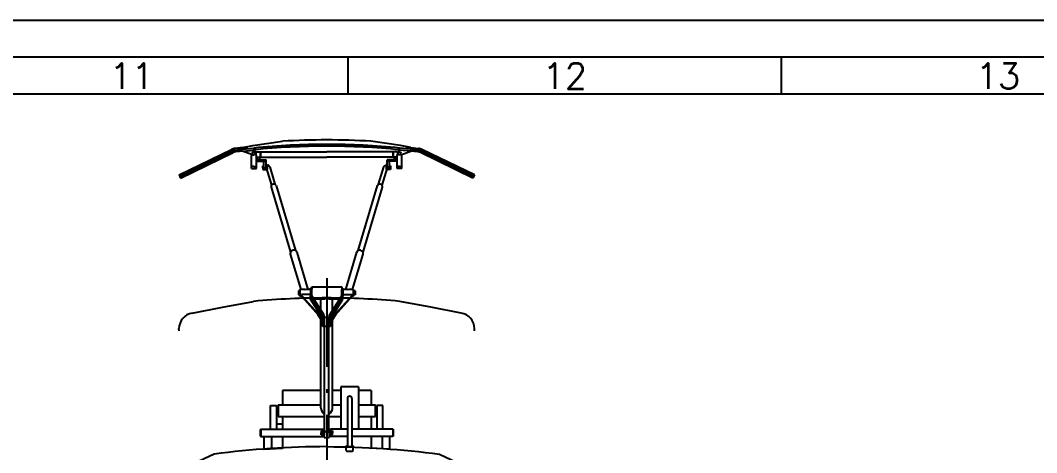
# Model space of a CAD drawing. Header units: millimetres. Extents: x 39 to 880, y 30 to 327.
# Drawn here: x 649.8 to 787.4, y 268.3 to 326.8 of the extents above; entities that cross this region are included whole.
import ezdxf
from ezdxf.enums import TextEntityAlignment as Align

# ---------------------------------------------------------------- set-up
doc = ezdxf.new("R2010")
doc.units = ezdxf.units.MM
doc.linetypes.add('ACAD_ISO10W100', pattern=[18.5, 12, -3, 0.5, -3])
doc.layers.add('AXE', color=1, linetype='ACAD_ISO10W100')
doc.layers.add('SUBTIRE', color=1, linetype='Continuous')
doc.styles.add('ISO', font='SIMPLEX.SHX')

# ---------------------------------------------------------------- blocks, each defined once
blk = doc.blocks.new('4A4')
at = {"color": 70}
for p, q in [((-185.96, 287), (-185.96, 292)), ((-127.32, 287), (-127.32, 292))]:
    blk.add_line(p, q, dxfattribs=at)
at = {"color": 240}
for points in [[(0, 0), (0, 297), (-841, 297), (-841, 0)], [(-5, 5), (-5, 292), (-836, 292), (-836, 5)]]:
    blk.add_lwpolyline(points, close=True, dxfattribs=at)
at = {"color": 70}
blk.add_lwpolyline([(-831, 287), (-831, 10), (-10, 10), (-10, 287)], close=True, dxfattribs=at)
at = {"color": 50, "style": 'ISO'}
for s, p in [('11', (-215.28, 289.48)), ('12', (-156.64, 289.48)), ('13', (-98, 289.48))]:
    blk.add_text(s, height=3.5, dxfattribs=at).set_placement(p, align=Align.MIDDLE)

msp = doc.modelspace()

# ---------------------------------------------------------------- linework, layer by layer
at = {"layer": 'AXE'}
msp.add_line((691.26, 291.93), (691.26, 203.13), dxfattribs=at)
at = {"layer": 'SUBTIRE'}
for p, q in [((680.46, 309.63), (678.86, 309.46)), ((679.86, 309.6), (678.86, 309.49)), ((679.86, 309.6), (681.27, 309.9)), ((679.86, 309.6), (679.86, 309.56)), ((680.46, 309.63), (680.48, 309.44)), ((681.27, 309.9), (685.27, 310.45)), ((701.25, 309.9), (697.25, 310.45)), ((702.66, 309.6), (701.25, 309.9)), ((702.06, 309.63), (702.04, 309.44)), ((702.06, 309.63), (703.66, 309.46)), ((702.66, 309.6), (703.67, 309.49)), ((702.66, 309.6), (702.66, 309.56)), ((671.26, 305.89), (678.38, 309.36)), ((671.28, 305.85), (678.39, 309.32)), ((671.37, 305.67), (678.48, 309.14)), ((671.47, 305.46), (678.59, 308.92)), ((679.83, 309.38), (681.39, 309.54)), ((679.87, 309.09), (679.83, 309.38)), ((679.86, 309.09), (681.42, 309.25)), ((681.21, 308.63), (679.86, 309.09)), ((681.09, 308.48), (681.14, 308.65)), ((681.09, 306.78), (681.09, 308.48)), ((681.21, 308.63), (681.41, 308.63)), ((681.42, 309.25), (681.38, 309.53)), ((681.42, 309.25), (681.6, 309.06)), ((681.6, 308.89), (681.6, 309.06)), ((681.74, 308.48), (681.6, 308.89)), ((681.66, 309.02), (681.66, 308.71)), ((681.66, 309.02), (691.26, 309.02)), ((681.74, 306.78), (681.74, 308.48)), ((681.74, 308.32), (691.26, 308.32)), ((681.85, 308.32), (681.85, 307.93)), ((682.15, 308.32), (682.15, 307.77)), ((682.26, 309.02), (682.26, 308.32)), ((682.3, 309.02), (682.3, 308.32)), ((700.86, 309.02), (691.26, 309.02)), ((700.79, 308.32), (691.26, 308.32)), ((700.22, 309.02), (700.22, 308.32)), ((700.26, 309.02), (700.26, 308.32)), ((700.37, 308.32), (700.37, 307.77)), ((700.67, 308.32), (700.67, 307.93)), ((700.79, 308.48), (700.92, 308.89)), ((700.79, 306.78), (700.79, 308.48)), ((700.86, 309.02), (700.86, 308.71)), ((701.11, 309.25), (700.92, 309.06)), ((700.92, 308.89), (700.92, 309.06)), ((701.11, 309.25), (701.14, 309.53)), ((702.66, 309.09), (701.11, 309.25)), ((701.31, 308.63), (701.11, 308.63)), ((702.69, 309.38), (701.13, 309.54)), ((701.31, 308.63), (702.66, 309.09)), ((701.44, 308.48), (701.38, 308.65)), ((701.44, 306.78), (701.44, 308.48)), ((702.66, 309.09), (702.69, 309.38)), ((711.05, 305.46), (703.94, 308.92)), ((711.16, 305.67), (704.04, 309.14)), ((711.24, 305.85), (704.13, 309.32)), ((711.26, 305.89), (704.15, 309.36)), ((681.41, 307.03), (681.09, 307.03)), ((681.41, 307.03), (681.74, 307.03)), ((681.74, 307.93), (683.06, 307.93)), ((681.74, 307.77), (683.06, 307.77)), ((682.61, 306.87), (682.61, 307.12)), ((682.61, 307.12), (682.61, 306.62)), ((682.61, 307.12), (682.76, 307.12)), ((682.76, 306.87), (682.76, 307.77)), ((682.76, 306.87), (683.06, 306.87)), ((683.06, 307), (683.06, 307.93)), ((683.12, 307.12), (683.06, 307.12)), ((683.21, 307.12), (683.12, 307.12)), ((683.21, 307.12), (683.21, 306.62)), ((699.31, 307.12), (699.31, 306.62)), ((699.31, 307.12), (699.4, 307.12)), ((699.4, 307.12), (699.46, 307.12)), ((700.79, 307.93), (699.46, 307.93)), ((699.46, 307), (699.46, 307.93)), ((699.76, 307.77), (699.46, 307.77)), ((699.46, 307), (699.46, 306.87)), ((699.76, 306.87), (699.47, 306.87)), ((700.79, 307.77), (699.76, 307.77)), ((699.76, 306.87), (699.76, 307.77)), ((699.91, 307.12), (699.76, 307.12)), ((699.91, 306.87), (699.91, 307.12)), ((699.91, 307.12), (699.91, 306.62)), ((701.11, 307.03), (700.79, 307.03)), ((701.11, 307.03), (701.44, 307.03)), ((671.26, 305.89), (671.47, 305.46)), ((681.09, 306.78), (681.74, 306.78)), ((682.61, 306.62), (683.13, 306.62)), ((683.13, 306.62), (683.21, 306.62)), ((699.39, 306.62), (699.31, 306.62)), ((699.91, 306.62), (699.39, 306.62)), ((701.44, 306.78), (700.79, 306.78)), ((711.26, 305.89), (711.05, 305.46)), ((673.05, 287.21), (677.16, 287.99)), ((677.16, 287.99), (681.36, 288.79)), ((705.36, 287.99), (701.16, 288.79)), ((709.47, 287.21), (705.36, 287.99)), ((671.26, 284.78), (671.25, 285.1)), ((711.26, 284.78), (711.27, 285.1)), ((685.26, 276.73), (685.26, 274.79)), ((690.46, 276.73), (685.26, 276.73)), ((693.16, 276.73), (692.06, 276.73)), ((695.56, 277.22), (693.16, 277.22)), ((693.16, 277.22), (693.16, 271.49)), ((695.56, 277.22), (695.56, 273.58)), ((697.26, 276.73), (695.56, 276.73)), ((697.26, 276.73), (697.26, 274.79)), ((694.06, 275.64), (694.06, 269.19)), ((694.66, 275.64), (694.66, 269.19)), ((685.26, 273.19), (685.26, 271.49)), ((695.56, 273.58), (695.56, 271.49)), ((697.26, 273.19), (697.26, 271.49)), ((682.26, 271.45), (682.32, 271.45)), ((682.26, 271.45), (682.26, 270.53)), ((682.32, 271.49), (682.32, 271.41)), ((682.32, 271.49), (690.69, 271.49)), ((682.32, 271.41), (682.32, 270.57)), ((694.06, 271.49), (691.83, 271.49)), ((697.02, 271.49), (694.66, 271.49)), ((700.2, 271.49), (697.02, 271.49)), ((700.2, 271.49), (700.2, 271.41)), ((700.26, 271.45), (700.2, 271.45)), ((700.2, 271.41), (700.2, 270.57)), ((700.26, 271.45), (700.26, 270.53)), ((682.26, 270.53), (682.32, 270.53)), ((682.32, 270.57), (682.32, 270.49)), ((682.32, 270.49), (690.91, 270.49)), ((682.76, 270.49), (682.76, 268.78)), ((683.76, 270.49), (683.76, 268.85)), ((685.26, 270.49), (685.26, 268.94)), ((694.06, 270.49), (691.61, 270.49)), ((699.66, 270.49), (694.66, 270.49)), ((697.26, 270.49), (697.26, 268.94)), ((698.76, 270.49), (698.76, 268.85)), ((700.2, 270.49), (699.66, 270.49)), ((699.76, 270.49), (699.76, 268.78)), ((700.2, 270.57), (700.2, 270.49)), ((700.26, 270.53), (700.2, 270.53)), ((682.76, 268.78), (685.26, 268.94)), ((693.88, 268.59), (693.88, 269.19)), ((694.84, 268.59), (694.84, 269.19)), ((699.76, 268.78), (697.26, 268.94))]:
    msp.add_line(p, q, dxfattribs=at)
at = {"layer": 'SUBTIRE', "extrusion": (7.34764e-16, 1, -1.83691e-16)}
for p, q in [((683.06, 306.87), (683.76, 304.49)), ((683.06, 306.87), (683.76, 304.49)), ((683.54, 306.98), (684.24, 304.64)), ((683.54, 306.98), (684.24, 304.64)), ((698.28, 304.64), (698.98, 306.98)), ((698.28, 304.64), (698.98, 306.98)), ((698.76, 304.49), (699.47, 306.87)), ((698.76, 304.49), (699.47, 306.87)), ((683.73, 304.26), (686.35, 295.45)), ((683.73, 304.26), (686.35, 295.45)), ((684.4, 304.46), (687.03, 295.65)), ((684.4, 304.46), (687.03, 295.65)), ((695.5, 295.65), (698.12, 304.46)), ((695.5, 295.65), (698.12, 304.46)), ((696.17, 295.45), (698.79, 304.26)), ((696.17, 295.45), (698.79, 304.26)), ((686.33, 295.18), (687.76, 290.39)), ((686.33, 295.18), (687.76, 290.39)), ((687.19, 295.44), (688.7, 290.39)), ((687.19, 295.44), (688.7, 290.39)), ((693.83, 290.39), (695.33, 295.44)), ((693.83, 290.39), (695.33, 295.44)), ((694.76, 290.39), (696.19, 295.18)), ((694.76, 290.39), (696.19, 295.18)), ((687.62, 290.37), (687.64, 290.39)), ((687.62, 290.37), (687.64, 290.39)), ((687.62, 289.74), (687.62, 290.37)), ((687.62, 289.74), (687.62, 290.37)), ((687.64, 289.73), (687.64, 290.39)), ((687.64, 289.73), (687.64, 290.39)), ((687.64, 289.73), (687.64, 290.39)), ((687.64, 289.73), (687.64, 290.39)), ((688.11, 290.39), (687.64, 290.39)), ((688.11, 290.39), (687.64, 290.39)), ((689.06, 290.39), (688.55, 290.39)), ((689.06, 290.39), (688.55, 290.39)), ((689.06, 290.42), (689.06, 290.56)), ((689.06, 290.56), (689.22, 290.56)), ((689.06, 290.42), (689.06, 290.56)), ((689.06, 290.56), (689.22, 290.56)), ((689.06, 290.42), (689.06, 289.52)), ((689.06, 290.42), (689.06, 289.52)), ((689.22, 290.56), (689.22, 290.42)), ((689.22, 290.56), (689.22, 290.42)), ((689.22, 289.54), (689.22, 290.42)), ((689.22, 289.54), (689.22, 290.42)), ((689.24, 290.74), (693.28, 290.74)), ((689.24, 290.74), (693.28, 290.74)), ((689.24, 290.34), (689.24, 290.74)), ((689.24, 290.34), (689.24, 290.74)), ((689.24, 289.51), (689.24, 290.34)), ((689.24, 289.51), (689.24, 290.34)), ((693.28, 290.74), (693.28, 290.34)), ((693.28, 290.74), (693.28, 290.34)), ((693.28, 290.34), (693.28, 289.51)), ((693.28, 290.34), (693.28, 289.51)), ((693.3, 290.56), (693.3, 290.42)), ((693.3, 290.56), (693.46, 290.56)), ((693.3, 290.56), (693.3, 290.42)), ((693.3, 290.56), (693.46, 290.56)), ((693.3, 289.54), (693.3, 290.42)), ((693.3, 289.54), (693.3, 290.42)), ((693.46, 290.42), (693.46, 290.56)), ((693.46, 290.42), (693.46, 290.56)), ((693.46, 290.42), (693.46, 289.52)), ((693.46, 290.42), (693.46, 289.52)), ((693.97, 290.39), (693.46, 290.39)), ((693.97, 290.39), (693.46, 290.39)), ((694.88, 290.39), (694.41, 290.39)), ((694.88, 290.39), (694.41, 290.39)), ((694.9, 290.37), (694.88, 290.39)), ((694.9, 290.37), (694.88, 290.39)), ((694.88, 289.73), (694.88, 290.39)), ((694.88, 289.73), (694.88, 290.39)), ((694.88, 289.73), (694.88, 290.39)), ((694.88, 289.73), (694.88, 290.39)), ((694.9, 289.74), (694.9, 290.37)), ((694.9, 289.74), (694.9, 290.37)), ((687.62, 290.22), (687.42, 290.22)), ((687.42, 290.22), (687.42, 290.08)), ((687.62, 290.22), (687.42, 290.22)), ((687.42, 290.22), (687.42, 290.08)), ((687.62, 290.08), (687.42, 290.08)), ((687.42, 290.08), (687.42, 289.8)), ((687.62, 290.08), (687.42, 290.08)), ((687.42, 290.08), (687.42, 289.8)), ((687.62, 289.8), (687.42, 289.8)), ((687.42, 289.8), (687.42, 289.67)), ((687.62, 289.8), (687.42, 289.8)), ((687.42, 289.8), (687.42, 289.67)), ((687.62, 289.67), (687.42, 289.67)), ((687.62, 289.67), (687.42, 289.67)), ((687.62, 289.51), (687.62, 289.74)), ((687.62, 289.51), (687.62, 289.74)), ((687.62, 289.51), (687.64, 289.49)), ((687.62, 289.51), (687.64, 289.49)), ((687.64, 289.49), (687.64, 289.73)), ((687.64, 289.49), (687.64, 289.73)), ((687.64, 289.49), (687.64, 289.73)), ((687.64, 289.49), (687.64, 289.73)), ((687.82, 289.49), (687.64, 289.49)), ((687.82, 289.49), (687.64, 289.49)), ((689.06, 289.72), (687.82, 289.72)), ((689.06, 289.72), (687.82, 289.72)), ((687.82, 289.72), (687.82, 289.59)), ((687.82, 289.72), (687.82, 289.59)), ((687.82, 289.59), (690.54, 286.6)), ((687.82, 289.59), (690.54, 286.6)), ((687.82, 289.47), (687.82, 289.59)), ((687.82, 289.47), (687.82, 289.59)), ((687.82, 289.47), (690.54, 286.47)), ((687.82, 289.47), (690.54, 286.47)), ((689.06, 289.52), (690.73, 286.88)), ((689.06, 289.52), (690.73, 286.88)), ((689.06, 289.1), (689.06, 289.52)), ((689.06, 289.1), (689.06, 289.52)), ((690.63, 286.62), (689.06, 289.1)), ((690.63, 286.62), (689.06, 289.1)), ((690.89, 286.9), (689.22, 289.54)), ((690.89, 286.9), (689.22, 289.54)), ((689.47, 289.14), (690.86, 289.14)), ((689.47, 289.14), (690.86, 289.14)), ((690.46, 287.58), (690.46, 289.14)), ((690.46, 287.58), (690.46, 289.14)), ((691.63, 286.9), (693.3, 289.54)), ((691.63, 286.9), (693.3, 289.54)), ((691.66, 289.14), (693.05, 289.14)), ((691.66, 289.14), (693.05, 289.14)), ((693.46, 289.52), (691.79, 286.88)), ((693.46, 289.52), (691.79, 286.88)), ((691.89, 286.62), (693.46, 289.1)), ((691.89, 286.62), (693.46, 289.1)), ((694.7, 289.59), (691.98, 286.6)), ((694.7, 289.59), (691.98, 286.6)), ((694.7, 289.47), (691.98, 286.47)), ((694.7, 289.47), (691.98, 286.47)), ((692.06, 287.58), (692.06, 289.14)), ((692.06, 287.58), (692.06, 289.14)), ((693.46, 289.72), (694.7, 289.72)), ((693.46, 289.72), (694.7, 289.72)), ((693.46, 289.1), (693.46, 289.52)), ((693.46, 289.1), (693.46, 289.52)), ((694.7, 289.72), (694.7, 289.59)), ((694.7, 289.72), (694.7, 289.59)), ((694.7, 289.47), (694.7, 289.59)), ((694.7, 289.47), (694.7, 289.59)), ((694.88, 289.49), (694.7, 289.49)), ((694.88, 289.49), (694.7, 289.49)), ((694.88, 289.49), (694.88, 289.73)), ((694.88, 289.49), (694.88, 289.73)), ((694.88, 289.49), (694.88, 289.73)), ((694.88, 289.49), (694.88, 289.73)), ((694.9, 289.51), (694.88, 289.49)), ((694.9, 289.51), (694.88, 289.49)), ((695.1, 290.22), (694.9, 290.22)), ((695.1, 290.22), (694.9, 290.22)), ((695.1, 290.08), (694.9, 290.08)), ((695.1, 290.08), (694.9, 290.08)), ((695.1, 289.8), (694.9, 289.8)), ((695.1, 289.8), (694.9, 289.8)), ((694.9, 289.51), (694.9, 289.74)), ((694.9, 289.51), (694.9, 289.74)), ((695.1, 289.67), (694.9, 289.67)), ((695.1, 289.67), (694.9, 289.67)), ((695.1, 290.22), (695.1, 290.08)), ((695.1, 290.22), (695.1, 290.08)), ((695.1, 290.08), (695.1, 289.8)), ((695.1, 290.08), (695.1, 289.8)), ((695.1, 289.8), (695.1, 289.67)), ((695.1, 289.8), (695.1, 289.67)), ((690.03, 287.04), (690.53, 286.24)), ((690.03, 287.04), (690.53, 286.24)), ((690.46, 274.39), (690.46, 286.35)), ((690.46, 274.39), (690.46, 286.35)), ((690.73, 286.31), (690.53, 286.31)), ((690.53, 286.31), (690.53, 286.17)), ((690.73, 286.31), (690.53, 286.31)), ((690.53, 286.31), (690.53, 286.17)), ((690.54, 286.6), (690.63, 286.62)), ((690.54, 286.6), (690.63, 286.62)), ((690.54, 286.47), (690.54, 286.6)), ((690.54, 286.47), (690.54, 286.6)), ((690.54, 286.47), (690.63, 286.5)), ((690.54, 286.47), (690.63, 286.5)), ((690.63, 286.5), (690.63, 286.62)), ((690.63, 286.5), (690.63, 286.62)), ((690.73, 286.88), (690.73, 286.51)), ((690.73, 286.88), (690.73, 286.51)), ((690.73, 285.41), (690.73, 286.51)), ((690.73, 285.41), (690.73, 286.51)), ((690.89, 286.51), (690.89, 286.9)), ((690.89, 286.51), (690.89, 286.9)), ((690.89, 286.51), (690.89, 285.41)), ((690.89, 286.51), (690.89, 285.41)), ((690.91, 286.63), (691.61, 286.63)), ((690.91, 286.63), (691.61, 286.63)), ((690.91, 286.63), (690.91, 285.43)), ((690.91, 286.63), (690.91, 285.43)), ((691.61, 285.43), (691.61, 286.63)), ((691.61, 285.43), (691.61, 286.63)), ((691.63, 286.51), (691.63, 286.9)), ((691.63, 286.51), (691.63, 286.9)), ((691.63, 286.51), (691.63, 285.41)), ((691.63, 286.51), (691.63, 285.41)), ((691.79, 286.88), (691.79, 286.51)), ((691.79, 286.88), (691.79, 286.51)), ((691.79, 285.41), (691.79, 286.51)), ((691.79, 285.41), (691.79, 286.51)), ((691.99, 286.31), (691.79, 286.31)), ((691.99, 286.31), (691.79, 286.31)), ((691.98, 286.6), (691.89, 286.62)), ((691.89, 286.5), (691.89, 286.62)), ((691.98, 286.6), (691.89, 286.62)), ((691.89, 286.5), (691.89, 286.62)), ((691.98, 286.47), (691.89, 286.5)), ((691.98, 286.47), (691.89, 286.5)), ((691.98, 286.47), (691.98, 286.6)), ((691.98, 286.47), (691.98, 286.6)), ((692.49, 287.04), (691.99, 286.24)), ((692.49, 287.04), (691.99, 286.24)), ((691.99, 286.31), (691.99, 286.17)), ((691.99, 286.31), (691.99, 286.17)), ((692.06, 274.39), (692.06, 286.35)), ((692.06, 274.39), (692.06, 286.35)), ((690.73, 286.17), (690.53, 286.17)), ((690.73, 286.17), (690.53, 286.17)), ((690.53, 286.17), (690.53, 285.89)), ((690.53, 286.17), (690.53, 285.89)), ((690.73, 285.89), (690.53, 285.89)), ((690.53, 285.89), (690.53, 285.75)), ((690.73, 285.89), (690.53, 285.89)), ((690.53, 285.89), (690.53, 285.75)), ((690.73, 285.75), (690.53, 285.75)), ((690.73, 285.75), (690.53, 285.75)), ((690.89, 285.41), (690.73, 285.41)), ((690.89, 285.41), (690.73, 285.41)), ((690.91, 285.43), (691.61, 285.43)), ((690.91, 285.43), (691.61, 285.43)), ((690.96, 271.38), (690.96, 285.43)), ((690.96, 271.38), (690.96, 285.43)), ((691.56, 271.38), (691.56, 285.43)), ((691.56, 271.38), (691.56, 285.43)), ((691.79, 285.41), (691.63, 285.41)), ((691.79, 285.41), (691.63, 285.41)), ((691.99, 286.17), (691.79, 286.17)), ((691.99, 286.17), (691.79, 286.17)), ((691.99, 285.89), (691.79, 285.89)), ((691.99, 285.89), (691.79, 285.89)), ((691.99, 285.75), (691.79, 285.75)), ((691.99, 285.75), (691.79, 285.75)), ((691.99, 286.17), (691.99, 285.89)), ((691.99, 286.17), (691.99, 285.89)), ((691.99, 285.89), (691.99, 285.75)), ((691.99, 285.89), (691.99, 285.75)), ((683.66, 271.49), (683.66, 274.69)), ((683.66, 271.49), (683.66, 274.69)), ((683.66, 274.69), (684.46, 274.69)), ((683.66, 274.69), (684.46, 274.69)), ((684.46, 274.69), (684.46, 271.49)), ((684.46, 274.69), (684.46, 271.49)), ((684.68, 274.79), (684.68, 273.19)), ((684.68, 274.79), (684.68, 273.19)), ((684.68, 274.79), (690.46, 274.79)), ((684.68, 274.79), (690.46, 274.79)), ((692.06, 274.79), (693.16, 274.79)), ((692.06, 274.79), (693.16, 274.79)), ((695.56, 274.79), (697.84, 274.79)), ((695.56, 274.79), (697.84, 274.79)), ((697.84, 273.19), (697.84, 274.79)), ((697.84, 273.19), (697.84, 274.79)), ((698.86, 274.69), (698.06, 274.69)), ((698.86, 274.69), (698.06, 274.69)), ((698.06, 274.69), (698.06, 271.49)), ((698.06, 274.69), (698.06, 271.49)), ((698.86, 271.49), (698.86, 274.69)), ((698.86, 271.49), (698.86, 274.69)), ((684.68, 273.19), (690.96, 273.19)), ((684.68, 273.19), (690.96, 273.19)), ((691.56, 273.19), (693.16, 273.19)), ((691.56, 273.19), (693.16, 273.19)), ((695.56, 273.19), (695.83, 273.19)), ((695.56, 273.19), (695.83, 273.19)), ((695.83, 273.19), (697.84, 273.19)), ((696.32, 273.19), (697.84, 273.19)), ((690.69, 271.27), (690.49, 271.27)), ((690.49, 271.27), (690.49, 271.13)), ((690.69, 271.27), (690.49, 271.27)), ((690.49, 271.27), (690.49, 271.13)), ((690.69, 271.13), (690.49, 271.13)), ((690.49, 271.13), (690.49, 270.99)), ((690.69, 271.13), (690.49, 271.13)), ((690.49, 271.13), (690.49, 271.09)), ((690.69, 271.49), (690.89, 271.49)), ((690.69, 271.29), (690.69, 271.49)), ((690.69, 271.49), (690.89, 271.49)), ((690.69, 271.29), (690.69, 271.49)), ((690.69, 271.29), (690.89, 271.29)), ((690.69, 270.99), (690.69, 271.29)), ((690.69, 271.29), (690.89, 271.29)), ((690.69, 271.09), (690.69, 271.29)), ((690.91, 271.49), (690.89, 271.49)), ((690.89, 271.29), (690.89, 271.49)), ((690.91, 271.49), (690.89, 271.49)), ((690.89, 271.29), (690.89, 271.49)), ((690.89, 270.99), (690.89, 271.29)), ((690.89, 271.09), (690.89, 271.29)), ((690.91, 271.59), (690.91, 270.99)), ((690.91, 271.59), (690.96, 271.59)), ((690.91, 271.59), (690.91, 271.09)), ((690.91, 271.59), (690.96, 271.59)), ((691.56, 271.59), (691.61, 271.59)), ((691.56, 271.59), (691.61, 271.59)), ((691.61, 270.99), (691.61, 271.59)), ((691.61, 271.09), (691.61, 271.59)), ((691.63, 271.49), (691.61, 271.49)), ((691.63, 271.49), (691.61, 271.49)), ((691.63, 271.49), (691.83, 271.49)), ((691.63, 271.29), (691.63, 271.49)), ((691.63, 271.49), (691.83, 271.49)), ((691.63, 271.29), (691.63, 271.49)), ((691.63, 271.29), (691.83, 271.29)), ((691.63, 270.99), (691.63, 271.29)), ((691.63, 271.29), (691.83, 271.29)), ((691.63, 271.09), (691.63, 271.29)), ((691.83, 271.29), (691.83, 271.49)), ((691.83, 271.29), (691.83, 271.49)), ((691.83, 270.99), (691.83, 271.29)), ((691.83, 271.09), (691.83, 271.29)), ((692.03, 271.27), (691.83, 271.27)), ((692.03, 271.27), (691.83, 271.27)), ((692.03, 271.13), (691.83, 271.13)), ((692.03, 271.13), (691.83, 271.13)), ((692.03, 271.27), (692.03, 271.13)), ((692.03, 271.27), (692.03, 271.13)), ((692.03, 271.13), (692.03, 270.99)), ((692.03, 271.13), (692.03, 271.09))]:
    msp.add_line(p, q, dxfattribs=at)
at = {"layer": 'SUBTIRE', "extrusion": (-2.44921e-16, -1, -1.83691e-16)}
for p, q in [((690.49, 270.85), (690.49, 270.99)), ((690.49, 270.85), (690.49, 270.9)), ((690.69, 270.85), (690.49, 270.85)), ((690.49, 270.72), (690.49, 270.85)), ((690.69, 270.85), (690.49, 270.85)), ((690.49, 270.72), (690.49, 270.85)), ((690.69, 270.72), (690.49, 270.72)), ((690.69, 270.72), (690.49, 270.72)), ((690.69, 270.99), (690.69, 270.69)), ((690.69, 270.89), (690.69, 270.69)), ((690.69, 270.69), (690.89, 270.69)), ((690.69, 270.69), (690.89, 270.69)), ((690.69, 270.69), (690.69, 270.49)), ((690.69, 270.69), (690.69, 270.49)), ((690.89, 270.99), (690.89, 270.69)), ((690.91, 270.39), (690.91, 270.99)), ((690.91, 270.39), (690.91, 270.89)), ((690.91, 270.39), (691.61, 270.39)), ((691.61, 270.99), (691.61, 270.39)), ((691.61, 270.89), (691.61, 270.39)), ((691.63, 270.99), (691.63, 270.69)), ((691.63, 270.69), (691.83, 270.69)), ((691.63, 270.69), (691.83, 270.69)), ((691.83, 270.99), (691.83, 270.69)), ((691.83, 270.89), (691.83, 270.69)), ((692.03, 270.85), (691.83, 270.85)), ((692.03, 270.85), (691.83, 270.85)), ((692.03, 270.72), (691.83, 270.72)), ((692.03, 270.72), (691.83, 270.72)), ((691.83, 270.69), (691.83, 270.49)), ((691.83, 270.69), (691.83, 270.49)), ((692.03, 270.85), (692.03, 270.99)), ((692.03, 270.85), (692.03, 270.9)), ((692.03, 270.72), (692.03, 270.85)), ((692.03, 270.72), (692.03, 270.85))]:
    msp.add_line(p, q, dxfattribs=at)
at = {"layer": 'SUBTIRE'}
for points in [[(691.26, 269.13, 0.032974), (676.01, 268.12), (671.1, 265.83, 0.267949), (670.24, 264.6), (669.38, 254.36)], [(691.26, 269.13, -0.032974), (706.51, 268.12), (711.42, 265.83, -0.267949), (712.28, 264.6), (715.16, 230.53), (713.41, 209.33)]]:
    msp.add_lwpolyline(points, format="xyb", dxfattribs=at)
for centre in [(681.41, 308.83), (701.11, 308.83)]:
    msp.add_circle(centre, 0.2, dxfattribs=at)
for centre, radius, start, end in [((691.26, 210.63), 99.4, 90, 95.7007), ((691.26, 210.63), 99.16, 90, 95.7007), ((691.26, 210.63), 100, 90, 93.4341), ((691.26, 210.63), 100, 86.5659, 90), ((691.26, 210.63), 99.4, 84.2993, 90), ((691.26, 210.63), 99.16, 84.2993, 90), ((679.01, 308.05), 1.45, 96.151, 115.9892), ((679.01, 308.05), 1.41, 96.151, 115.9892), ((679.01, 308.05), 1.21, 96.151, 115.9892), ((679.01, 308.05), 0.97, 96.151, 115.9892), ((672.17, 365.69), 56.83, 276.7745, 277.7473), ((691.26, 210.63), 99.16, 96.601, 97.1567), ((691.26, 210.63), 99.16, 82.8433, 83.399), ((710.35, 365.69), 56.83, 262.2527, 263.2255), ((703.51, 308.05), 0.97, 64.0108, 83.849), ((703.51, 308.05), 1.21, 64.0108, 83.849), ((703.51, 308.05), 1.41, 64.0108, 83.849), ((703.51, 308.05), 1.45, 64.0108, 83.849), ((691.26, 184.25), 105, 90, 95.4102), ((691.26, 184.25), 105, 84.5898, 90), ((673.43, 285.06), 2.18, 99.9807, 178.9246), ((709.09, 285.06), 2.18, 1.0754, 80.0193), ((694.36, 275.64), 0.3, 0, 180), ((691.26, 156.35), 116, 92.9649, 93.3606)]:
    msp.add_arc(centre, radius, start, end, dxfattribs=at)
for centre, major_axis, ratio, start_param, end_param in [((684.06, 304.36), (-0.335, -0.1), 0.870423, -3.141593, -0.253892), ((684.06, 304.36), (-0.335, -0.1), 0.870423, -3.141593, -0.253892), ((684.06, 304.36), (-0.335, -0.1), 0.870423, -3.141593, -0.253892), ((684.06, 304.36), (-0.335, -0.1), 0.870423, -3.141593, -0.253892), ((684.06, 304.36), (-0.335, -0.1), 0.870423, -0.253892, 0), ((684.06, 304.36), (-0.335, -0.1), 0.870423, -0.253892, 0), ((684.06, 304.36), (-0.335, -0.1), 0.870423, -0.253892, 0), ((684.06, 304.36), (-0.335, -0.1), 0.870423, -0.253892, 0), ((698.46, 304.36), (0.335, -0.1), 0.870423, 0.253892, 3.141593), ((698.46, 304.36), (0.335, -0.1), 0.870423, 0.253892, 3.141593), ((698.46, 304.36), (0.335, -0.1), 0.870423, 0.253892, 3.141593), ((698.46, 304.36), (0.335, -0.1), 0.870423, 0.253892, 3.141593), ((698.46, 304.36), (0.335, -0.1), 0.870423, 0, 0.253892), ((698.46, 304.36), (0.335, -0.1), 0.870423, 0, 0.253892), ((698.46, 304.36), (0.335, -0.1), 0.870423, 0, 0.253892), ((698.46, 304.36), (0.335, -0.1), 0.870423, 0, 0.253892), ((686.76, 295.31), (-0.431, -0.129), 0.870423, -3.141593, -0.253892), ((686.76, 295.31), (-0.431, -0.129), 0.870423, -3.141593, -0.253892), ((686.76, 295.31), (-0.431, -0.129), 0.870423, -3.141593, -0.253892), ((686.76, 295.31), (-0.431, -0.129), 0.870423, -3.141593, -0.253892), ((686.76, 295.31), (-0.431, -0.129), 0.870423, -0.253892, 0), ((686.76, 295.31), (-0.431, -0.129), 0.870423, -0.253892, 0), ((686.76, 295.31), (-0.431, -0.129), 0.870423, -0.253892, 0), ((686.76, 295.31), (-0.431, -0.129), 0.870423, -0.253892, 0), ((695.76, 295.31), (0.431, -0.129), 0.870423, 0.253892, 3.141593), ((695.76, 295.31), (0.431, -0.129), 0.870423, 0.253892, 3.141593), ((695.76, 295.31), (0.431, -0.129), 0.870423, 0.253892, 3.141593), ((695.76, 295.31), (0.431, -0.129), 0.870423, 0.253892, 3.141593), ((695.76, 295.31), (0.431, -0.129), 0.870423, 0, 0.253892), ((695.76, 295.31), (0.431, -0.129), 0.870423, 0, 0.253892), ((695.76, 295.31), (0.431, -0.129), 0.870423, 0, 0.253892), ((695.76, 295.31), (0.431, -0.129), 0.870423, 0, 0.253892), ((688.36, 289.94), (0.475, -0.354), 0.583275, 1.980901, 2.477596), ((688.36, 289.94), (0.475, -0.354), 0.583275, 1.980901, 2.477596), ((688.36, 289.94), (0.475, -0.354), 0.583275, 1.980901, 2.477596), ((688.36, 289.94), (0.475, -0.354), 0.583275, 1.980901, 2.477596), ((688.36, 289.94), (-0.308, -0.413), 0.583275, -2.731488, -2.234793), ((688.36, 289.94), (-0.308, -0.413), 0.583275, -2.731488, -2.234793), ((688.36, 289.94), (-0.308, -0.413), 0.583275, -2.731488, -2.234793), ((688.36, 289.94), (-0.308, -0.413), 0.583275, -2.731488, -2.234793), ((694.16, 289.94), (0.308, -0.413), 0.583275, 2.234793, 2.731488), ((694.16, 289.94), (0.308, -0.413), 0.583275, 2.234793, 2.731488), ((694.16, 289.94), (0.308, -0.413), 0.583275, 2.234793, 2.731488), ((694.16, 289.94), (0.308, -0.413), 0.583275, 2.234793, 2.731488), ((694.16, 289.94), (-0.475, -0.354), 0.583275, -2.477596, -1.980901), ((694.16, 289.94), (-0.475, -0.354), 0.583275, -2.477596, -1.980901), ((694.16, 289.94), (-0.475, -0.354), 0.583275, -2.477596, -1.980901), ((694.16, 289.94), (-0.475, -0.354), 0.583275, -2.477596, -1.980901), ((691.26, 289.94), (-0.693, -0.693), 0.57735, 0.523599, 1.047198), ((691.26, 289.94), (-0.693, -0.693), 0.57735, 0.523599, 1.047198), ((691.26, 289.94), (0.693, -0.693), 0.57735, -1.047198, -0.523599), ((691.26, 289.94), (0.693, -0.693), 0.57735, -1.047198, -0.523599), ((691.26, 273.99), (0.693, -0.693), 0.57735, -2.617994, -1.431594), ((691.26, 273.99), (0.693, -0.693), 0.57735, -2.617994, -1.431594), ((691.26, 273.99), (-0.693, -0.693), 0.57735, 1.431594, 2.617994), ((691.26, 273.99), (-0.693, -0.693), 0.57735, 1.431594, 2.617994), ((694.36, 269.19), (0.48, 0), 0.166667, 2.245928, 7.17885), ((694.36, 268.59), (0.48, 0), 0.166667, 3.141593, 6.283185), ((694.36, 269.19), (0.3, 0), 0.166667, 3.141593, 6.283185)]:
    msp.add_ellipse(centre, major_axis=major_axis, ratio=ratio, start_param=start_param, end_param=end_param, dxfattribs=at)
for points, knots in [([(683.28, 307.21), (683.27, 307.21), (683.26, 307.21), (683.25, 307.21), (683.24, 307.2), (683.21, 307.2), (683.2, 307.19), (683.17, 307.17), (683.16, 307.16), (683.14, 307.13), (683.13, 307.12), (683.11, 307.09), (683.1, 307.08), (683.08, 307.05), (683.07, 307.03), (683.06, 307), (683.06, 306.98), (683.05, 306.95), (683.05, 306.93), (683.05, 306.9), (683.05, 306.89), (683.05, 306.87), (683.05, 306.87), (683.06, 306.87)], [0, 0, 0, 0, 1.280113, 1.280113, 2.560226, 2.560226, 5.120451, 5.120451, 7.680677, 7.680677, 10.240902, 10.240902, 12.767989, 12.767989, 15.295076, 15.295076, 17.822162, 17.822162, 20.349249, 20.349249, 22.876335, 22.876335, 23.477976, 23.477976, 23.477976, 23.477976]), ([(683.28, 307.21), (683.27, 307.21), (683.26, 307.21), (683.25, 307.21), (683.24, 307.2), (683.21, 307.2), (683.2, 307.19), (683.17, 307.17), (683.16, 307.16), (683.14, 307.13), (683.13, 307.12), (683.11, 307.09), (683.1, 307.08), (683.08, 307.05), (683.07, 307.03), (683.06, 307), (683.06, 306.98), (683.05, 306.95), (683.05, 306.93), (683.05, 306.9), (683.05, 306.89), (683.05, 306.87), (683.05, 306.87), (683.06, 306.87)], [0, 0, 0, 0, 1.280113, 1.280113, 2.560226, 2.560226, 5.120451, 5.120451, 7.680677, 7.680677, 10.240902, 10.240902, 12.767989, 12.767989, 15.295076, 15.295076, 17.822162, 17.822162, 20.349249, 20.349249, 22.876335, 22.876335, 23.477976, 23.477976, 23.477976, 23.477976]), ([(683.28, 307.21), (683.27, 307.21), (683.26, 307.21), (683.25, 307.21), (683.24, 307.2), (683.21, 307.2), (683.2, 307.19), (683.17, 307.17), (683.16, 307.16), (683.14, 307.13), (683.13, 307.12), (683.11, 307.09), (683.1, 307.08), (683.08, 307.05), (683.07, 307.03), (683.06, 307), (683.06, 306.98), (683.05, 306.95), (683.05, 306.93), (683.05, 306.9), (683.05, 306.89), (683.05, 306.87), (683.05, 306.87), (683.06, 306.87)], [0, 0, 0, 0, 1.280113, 1.280113, 2.560226, 2.560226, 5.120451, 5.120451, 7.680677, 7.680677, 10.240902, 10.240902, 12.767989, 12.767989, 15.295076, 15.295076, 17.822162, 17.822162, 20.349249, 20.349249, 22.876335, 22.876335, 23.477976, 23.477976, 23.477976, 23.477976]), ([(683.28, 307.21), (683.27, 307.21), (683.26, 307.21), (683.25, 307.21), (683.24, 307.2), (683.21, 307.2), (683.2, 307.19), (683.17, 307.17), (683.16, 307.16), (683.14, 307.13), (683.13, 307.12), (683.11, 307.09), (683.1, 307.08), (683.08, 307.05), (683.07, 307.03), (683.06, 307), (683.06, 306.98), (683.05, 306.95), (683.05, 306.93), (683.05, 306.9), (683.05, 306.89), (683.05, 306.87), (683.05, 306.87), (683.06, 306.87)], [0, 0, 0, 0, 1.280113, 1.280113, 2.560226, 2.560226, 5.120451, 5.120451, 7.680677, 7.680677, 10.240902, 10.240902, 12.767989, 12.767989, 15.295076, 15.295076, 17.822162, 17.822162, 20.349249, 20.349249, 22.876335, 22.876335, 23.477976, 23.477976, 23.477976, 23.477976]), ([(683.54, 306.98), (683.54, 306.99), (683.54, 307), (683.52, 307.03), (683.51, 307.05), (683.49, 307.08), (683.48, 307.09), (683.46, 307.12), (683.44, 307.13), (683.41, 307.15), (683.4, 307.17), (683.37, 307.18), (683.37, 307.19), (683.35, 307.19), (683.34, 307.2), (683.32, 307.2), (683.32, 307.21), (683.3, 307.21), (683.29, 307.21), (683.28, 307.21)], [65.572209, 65.572209, 65.572209, 65.572209, 67.573802, 67.573802, 70.16172, 70.16172, 72.749639, 72.749639, 75.586587, 75.586587, 78.423535, 78.423535, 79.842009, 79.842009, 81.260483, 81.260483, 82.678957, 82.678957, 84.097431, 84.097431, 84.097431, 84.097431]), ([(683.54, 306.98), (683.54, 306.99), (683.54, 307), (683.52, 307.03), (683.51, 307.05), (683.49, 307.08), (683.48, 307.09), (683.46, 307.12), (683.44, 307.13), (683.41, 307.15), (683.4, 307.17), (683.37, 307.18), (683.37, 307.19), (683.35, 307.19), (683.34, 307.2), (683.32, 307.2), (683.32, 307.21), (683.3, 307.21), (683.29, 307.21), (683.28, 307.21)], [65.572209, 65.572209, 65.572209, 65.572209, 67.573802, 67.573802, 70.16172, 70.16172, 72.749639, 72.749639, 75.586587, 75.586587, 78.423535, 78.423535, 79.842009, 79.842009, 81.260483, 81.260483, 82.678957, 82.678957, 84.097431, 84.097431, 84.097431, 84.097431]), ([(683.54, 306.98), (683.54, 306.99), (683.54, 307), (683.52, 307.03), (683.51, 307.05), (683.49, 307.08), (683.48, 307.09), (683.46, 307.12), (683.44, 307.13), (683.41, 307.15), (683.4, 307.17), (683.37, 307.18), (683.37, 307.19), (683.35, 307.19), (683.34, 307.2), (683.32, 307.2), (683.32, 307.21), (683.3, 307.21), (683.29, 307.21), (683.28, 307.21)], [65.572209, 65.572209, 65.572209, 65.572209, 67.573802, 67.573802, 70.16172, 70.16172, 72.749639, 72.749639, 75.586587, 75.586587, 78.423535, 78.423535, 79.842009, 79.842009, 81.260483, 81.260483, 82.678957, 82.678957, 84.097431, 84.097431, 84.097431, 84.097431]), ([(683.54, 306.98), (683.54, 306.99), (683.54, 307), (683.52, 307.03), (683.51, 307.05), (683.49, 307.08), (683.48, 307.09), (683.46, 307.12), (683.44, 307.13), (683.41, 307.15), (683.4, 307.17), (683.37, 307.18), (683.37, 307.19), (683.35, 307.19), (683.34, 307.2), (683.32, 307.2), (683.32, 307.21), (683.3, 307.21), (683.29, 307.21), (683.28, 307.21)], [65.572209, 65.572209, 65.572209, 65.572209, 67.573802, 67.573802, 70.16172, 70.16172, 72.749639, 72.749639, 75.586587, 75.586587, 78.423535, 78.423535, 79.842009, 79.842009, 81.260483, 81.260483, 82.678957, 82.678957, 84.097431, 84.097431, 84.097431, 84.097431]), ([(698.98, 306.98), (698.98, 306.99), (698.99, 307), (699, 307.03), (699.01, 307.05), (699.03, 307.08), (699.04, 307.09), (699.06, 307.12), (699.08, 307.13), (699.11, 307.15), (699.12, 307.17), (699.15, 307.18), (699.15, 307.19), (699.17, 307.19), (699.18, 307.2), (699.2, 307.2), (699.21, 307.21), (699.22, 307.21), (699.23, 307.21), (699.25, 307.21), (699.26, 307.21), (699.28, 307.21), (699.28, 307.2), (699.31, 307.2), (699.32, 307.19), (699.35, 307.17), (699.36, 307.16), (699.39, 307.13), (699.4, 307.12), (699.42, 307.09), (699.43, 307.08), (699.44, 307.05), (699.45, 307.03), (699.46, 307), (699.47, 306.98), (699.47, 306.95), (699.47, 306.93), (699.47, 306.9), (699.47, 306.89), (699.47, 306.87), (699.47, 306.87), (699.47, 306.87)], [24.873711, 24.873711, 24.873711, 24.873711, 26.875304, 26.875304, 29.463223, 29.463223, 32.051141, 32.051141, 34.88809, 34.88809, 37.725038, 37.725038, 39.143512, 39.143512, 40.561986, 40.561986, 41.98046, 41.98046, 43.398934, 43.398934, 44.679047, 44.679047, 45.959159, 45.959159, 48.519385, 48.519385, 51.07961, 51.07961, 53.639836, 53.639836, 56.166923, 56.166923, 58.694009, 58.694009, 61.221096, 61.221096, 63.748183, 63.748183, 66.275269, 66.275269, 66.87691, 66.87691, 66.87691, 66.87691]), ([(698.98, 306.98), (698.98, 306.99), (698.99, 307), (699, 307.03), (699.01, 307.05), (699.03, 307.08), (699.04, 307.09), (699.06, 307.12), (699.08, 307.13), (699.11, 307.15), (699.12, 307.17), (699.15, 307.18), (699.15, 307.19), (699.17, 307.19), (699.18, 307.2), (699.2, 307.2), (699.21, 307.21), (699.22, 307.21), (699.23, 307.21), (699.25, 307.21), (699.26, 307.21), (699.28, 307.21), (699.28, 307.2), (699.31, 307.2), (699.32, 307.19), (699.35, 307.17), (699.36, 307.16), (699.39, 307.13), (699.4, 307.12), (699.42, 307.09), (699.43, 307.08), (699.44, 307.05), (699.45, 307.03), (699.46, 307), (699.47, 306.98), (699.47, 306.95), (699.47, 306.93), (699.47, 306.9), (699.47, 306.89), (699.47, 306.87), (699.47, 306.87), (699.47, 306.87)], [24.873711, 24.873711, 24.873711, 24.873711, 26.875304, 26.875304, 29.463223, 29.463223, 32.051141, 32.051141, 34.88809, 34.88809, 37.725038, 37.725038, 39.143512, 39.143512, 40.561986, 40.561986, 41.98046, 41.98046, 43.398934, 43.398934, 44.679047, 44.679047, 45.959159, 45.959159, 48.519385, 48.519385, 51.07961, 51.07961, 53.639836, 53.639836, 56.166923, 56.166923, 58.694009, 58.694009, 61.221096, 61.221096, 63.748183, 63.748183, 66.275269, 66.275269, 66.87691, 66.87691, 66.87691, 66.87691]), ([(698.98, 306.98), (698.98, 306.99), (698.99, 307), (699, 307.03), (699.01, 307.05), (699.03, 307.08), (699.04, 307.09), (699.06, 307.12), (699.08, 307.13), (699.11, 307.15), (699.12, 307.17), (699.15, 307.18), (699.15, 307.19), (699.17, 307.19), (699.18, 307.2), (699.2, 307.2), (699.21, 307.21), (699.22, 307.21), (699.23, 307.21), (699.25, 307.21), (699.26, 307.21), (699.28, 307.21), (699.28, 307.2), (699.31, 307.2), (699.32, 307.19), (699.35, 307.17), (699.36, 307.16), (699.39, 307.13), (699.4, 307.12), (699.42, 307.09), (699.43, 307.08), (699.44, 307.05), (699.45, 307.03), (699.46, 307), (699.47, 306.98), (699.47, 306.95), (699.47, 306.93), (699.47, 306.9), (699.47, 306.89), (699.47, 306.87), (699.47, 306.87), (699.47, 306.87)], [24.873711, 24.873711, 24.873711, 24.873711, 26.875304, 26.875304, 29.463223, 29.463223, 32.051141, 32.051141, 34.88809, 34.88809, 37.725038, 37.725038, 39.143512, 39.143512, 40.561986, 40.561986, 41.98046, 41.98046, 43.398934, 43.398934, 44.679047, 44.679047, 45.959159, 45.959159, 48.519385, 48.519385, 51.07961, 51.07961, 53.639836, 53.639836, 56.166923, 56.166923, 58.694009, 58.694009, 61.221096, 61.221096, 63.748183, 63.748183, 66.275269, 66.275269, 66.87691, 66.87691, 66.87691, 66.87691]), ([(698.98, 306.98), (698.98, 306.99), (698.99, 307), (699, 307.03), (699.01, 307.05), (699.03, 307.08), (699.04, 307.09), (699.06, 307.12), (699.08, 307.13), (699.11, 307.15), (699.12, 307.17), (699.15, 307.18), (699.15, 307.19), (699.17, 307.19), (699.18, 307.2), (699.2, 307.2), (699.21, 307.21), (699.22, 307.21), (699.23, 307.21), (699.25, 307.21), (699.26, 307.21), (699.28, 307.21), (699.28, 307.2), (699.31, 307.2), (699.32, 307.19), (699.35, 307.17), (699.36, 307.16), (699.39, 307.13), (699.4, 307.12), (699.42, 307.09), (699.43, 307.08), (699.44, 307.05), (699.45, 307.03), (699.46, 307), (699.47, 306.98), (699.47, 306.95), (699.47, 306.93), (699.47, 306.9), (699.47, 306.89), (699.47, 306.87), (699.47, 306.87), (699.47, 306.87)], [24.873711, 24.873711, 24.873711, 24.873711, 26.875304, 26.875304, 29.463223, 29.463223, 32.051141, 32.051141, 34.88809, 34.88809, 37.725038, 37.725038, 39.143512, 39.143512, 40.561986, 40.561986, 41.98046, 41.98046, 43.398934, 43.398934, 44.679047, 44.679047, 45.959159, 45.959159, 48.519385, 48.519385, 51.07961, 51.07961, 53.639836, 53.639836, 56.166923, 56.166923, 58.694009, 58.694009, 61.221096, 61.221096, 63.748183, 63.748183, 66.275269, 66.275269, 66.87691, 66.87691, 66.87691, 66.87691]), ([(691.26, 271.1), (691.25, 271.1), (691.24, 271.1), (691.22, 271.1), (691.21, 271.1), (691.18, 271.11), (691.16, 271.11), (691.13, 271.13), (691.11, 271.14), (691.08, 271.17), (691.06, 271.18), (691.04, 271.2), (691.02, 271.22), (691, 271.25), (690.99, 271.27), (690.98, 271.3), (690.97, 271.32), (690.96, 271.35), (690.96, 271.36), (690.96, 271.38)], [0, 0, 0, 0, 1.443432, 1.443432, 2.886864, 2.886864, 5.773728, 5.773728, 8.660592, 8.660592, 11.547456, 11.547456, 14.42645, 14.42645, 17.305445, 17.305445, 20.184439, 20.184439, 23.063433, 23.063433, 23.063433, 23.063433]), ([(691.26, 271.1), (691.25, 271.1), (691.24, 271.1), (691.22, 271.1), (691.21, 271.1), (691.18, 271.11), (691.16, 271.11), (691.13, 271.13), (691.11, 271.14), (691.08, 271.17), (691.06, 271.18), (691.04, 271.2), (691.02, 271.22), (691, 271.25), (690.99, 271.27), (690.98, 271.3), (690.97, 271.32), (690.96, 271.35), (690.96, 271.36), (690.96, 271.38)], [0, 0, 0, 0, 1.443432, 1.443432, 2.886864, 2.886864, 5.773728, 5.773728, 8.660592, 8.660592, 11.547456, 11.547456, 14.42645, 14.42645, 17.305445, 17.305445, 20.184439, 20.184439, 23.063433, 23.063433, 23.063433, 23.063433]), ([(691.56, 271.38), (691.56, 271.36), (691.56, 271.35), (691.55, 271.32), (691.55, 271.3), (691.53, 271.27), (691.52, 271.25), (691.5, 271.22), (691.49, 271.2), (691.46, 271.18), (691.44, 271.17), (691.41, 271.14), (691.4, 271.13), (691.36, 271.11), (691.34, 271.11), (691.31, 271.1), (691.3, 271.1), (691.28, 271.1), (691.27, 271.1), (691.26, 271.1)], [69.190299, 69.190299, 69.190299, 69.190299, 72.069294, 72.069294, 74.948288, 74.948288, 77.827282, 77.827282, 80.706276, 80.706276, 83.59314, 83.59314, 86.480004, 86.480004, 89.366868, 89.366868, 90.810301, 90.810301, 92.253733, 92.253733, 92.253733, 92.253733]), ([(691.56, 271.38), (691.56, 271.36), (691.56, 271.35), (691.55, 271.32), (691.55, 271.3), (691.53, 271.27), (691.52, 271.25), (691.5, 271.22), (691.49, 271.2), (691.46, 271.18), (691.44, 271.17), (691.41, 271.14), (691.4, 271.13), (691.36, 271.11), (691.34, 271.11), (691.31, 271.1), (691.3, 271.1), (691.28, 271.1), (691.27, 271.1), (691.26, 271.1)], [69.190299, 69.190299, 69.190299, 69.190299, 72.069294, 72.069294, 74.948288, 74.948288, 77.827282, 77.827282, 80.706276, 80.706276, 83.59314, 83.59314, 86.480004, 86.480004, 89.366868, 89.366868, 90.810301, 90.810301, 92.253733, 92.253733, 92.253733, 92.253733])]:
    msp.add_open_spline(points, degree=3, knots=knots, dxfattribs=at)

# ---------------------------------------------------------------- block references
msp.add_blockref('4A4', (880.13, 29.81), dxfattribs=at)

doc.saveas('drawing.dxf')
